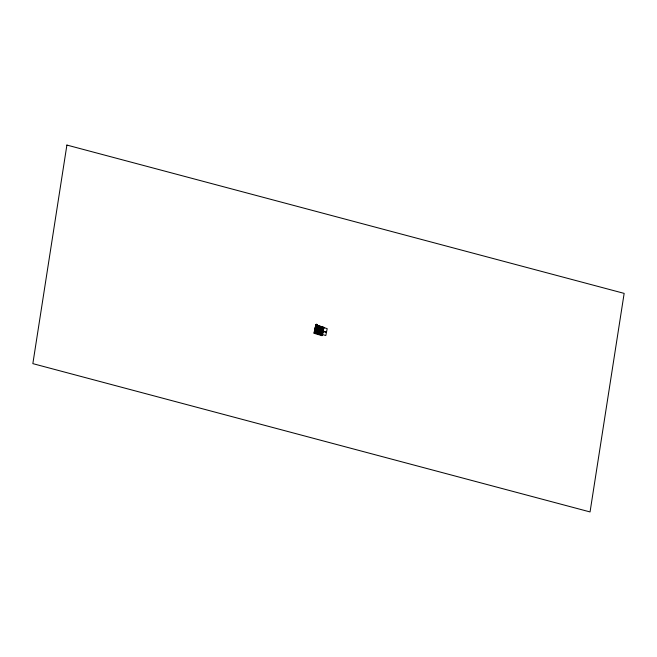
<?xml version="1.0" encoding="UTF-8"?>
<svg xmlns="http://www.w3.org/2000/svg" width="657" height="657" viewBox="0 0 657 657"><rect width="100%" height="100%" fill="white"/><g stroke="black" fill="none" stroke-linecap="round" stroke-linejoin="round"><path stroke-width="0.99" d="M323.458 328.631L321.922 335.645L314.112 333.304L314.563 331.826L321.996 333.912M323.827 327.531L327.186 328.672L325.815 335.53L314.309 332.113L315.82 324.903L323.934 327.334L322.53 334.347L323.844 327.49L315.82 324.903M314.112 333.304L315.869 325.1M314.613 331.941L322.472 333.469L321.84 334.101M316.904 326.291L317.29 324.558L316.239 324.361L315.91 325.987L316.904 326.291L315.968 325.888M315.122 330.685L318.464 331.99L315.212 330.266M316.288 324.262L315.927 326.036L316.83 325.617L316.51 326.209L316.641 325.56M315.976 326.513L315.45 329.157L318.842 330.159L319.368 327.523L315.976 326.513L319.368 327.523M316.387 324.788L316.173 325.593L316.748 325.765L316.961 324.96L316.058 325.387M315.163 331.448L318.267 332.376L315.097 331.571M319.195 328.459L315.803 327.334L316.074 326.644M318.037 326.784L317.553 326.669L318.013 326.907M318.612 326.636L318.07 326.422M318.817 327.161L318.982 326.545L319.039 327.227M319.458 326.677L319.672 327.243L319.778 326.775M318.67 332.245L318.563 332.762L321.905 333.756C322.636 332.647 314.153 331.76 321.864 333.304M319.614 327.646L322.989 328.64L322.07 333.066L318.678 332.048L319.622 327.638L319.581 328.163L322.825 329.124L322.907 328.689M319.13 330.422L319.039 330.857L322.242 331.801L322.324 331.383M319.179 330.151L322.439 331.013L319.179 330.151L319.327 329.354M319.376 329.116L322.727 329.904M319.524 328.771L322.669 329.617L319.573 328.689M319.811 327.506L320 326.759M318.998 333.518L319.639 330.29M320.772 327.728L320.353 327.465L320.813 327.572M321.782 327.991L321.889 327.531L323.121 327.9L323.014 328.36L321.782 327.991L323.014 328.36M318.678 332.04L322.078 333.058L318.817 331.785M322.39 331.112L322.53 330.315M322.02 333.674L321.897 334.257L323.794 327.753M321.922 335.645L322.373 334.158L314.563 331.826M322.308 333.772L322.308 334.134M323.31 328.59L322.382 333.633M314.309 332.113L315.795 325.1M316.961 324.96L316.304 324.944M317.29 324.558L316.239 324.361M315.565 329.026L318.793 330.044M315.245 330.496L318.538 331.325M319.22 327.588L319.097 328.188L315.992 327.178M319.056 328.664L315.836 327.547M319.195 328.352L315.82 327.317M320.345 326.948L320.83 327.096M318.727 330.331L318.546 331.58L315.155 330.561M318.645 330.767L315.393 329.798L318.702 330.857M318.39 331.892L315.204 330.775L318.423 331.719M318.85 331.399L322.102 332.582L318.76 331.637M321.889 327.531L323.121 327.9M322.464 330.734L319.179 329.666L322.571 330.602M316.222 325.494L316.805 325.667M319.507 328.213L322.883 329.206M319.45 328.328L322.85 329.338M319.138 328.746L315.746 327.736L319.113 328.837M319.351 328.804L322.751 329.814M315.754 327.892L319.023 328.861M315.656 328.114L319.056 329.132M319.269 329.19L322.669 330.2M315.631 328.221L319.023 329.231M319.228 329.305L322.628 330.307M315.565 328.508L318.965 329.518M315.557 328.607L318.957 329.609M323.121 331.087L326.496 332.097M319.072 330.216L322.464 331.227M323.047 331.44L326.43 332.45M318.809 330.307L315.417 329.297L315.237 330.184L318.604 331.284M319.031 330.34L322.423 331.35M318.916 330.89L322.3 331.982M315.294 329.896L318.686 330.906M315.319 330.143L318.604 331.112M318.842 331.259L322.209 332.36M318.735 331.76L322.135 332.771M318.661 332.245L322.004 333.247M314.416 331.925L322.53 334.347M314.317 332.278L316.263 332.861M319.195 333.74L322.127 334.618M314.358 332.853L322.168 335.185M66.899 145.066L32.85 363.633L590.052 511.934L624.15 293.383L66.899 145.066M315.048 331.177L314.958 331.654L318.308 332.656L318.399 332.179L315.048 331.177M318.982 331.038L322.168 332.179L318.974 331.046"/></g></svg>
